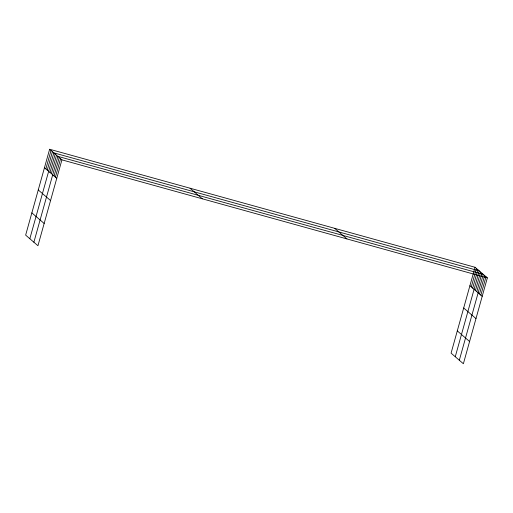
<?xml version="1.0" encoding="UTF-8"?>
<svg xmlns="http://www.w3.org/2000/svg" width="513" height="513" viewBox="0 0 513 513"><rect width="100%" height="100%" fill="white"/><g stroke="black" fill="none" stroke-linecap="round" stroke-linejoin="round"><path stroke-width="0.77" d="M49.626 149.257L25.65 235.121L37.943 245.721L61.919 159.857L49.626 149.257L475.057 267.279L487.35 277.879L463.374 363.743L451.081 353.143L475.057 267.279M45.869 168.912L51.018 150.456M47.26 170.111L52.409 151.656M29.831 238.725L53.807 152.861L479.238 270.883L455.262 356.747M50.005 172.477L55.154 154.022M51.358 173.644L56.507 155.189M33.884 242.226L57.86 156.356L483.291 274.378L459.321 360.248M54.057 175.978L59.213 157.523M55.41 177.145L60.566 158.69M471.3 286.934L476.449 268.479M472.691 288.133L477.847 269.678M475.436 290.499L480.591 272.05M476.789 291.666L481.944 273.211M479.495 294L484.644 275.545M480.848 295.167L485.997 276.712M61.919 159.857L487.35 277.879M469.908 285.728L482.201 296.328M463.694 307.98L475.987 318.579M457.295 330.898L469.587 341.498M334.662 228.33L346.955 238.93M190.015 188.2L202.308 198.8M44.471 167.706L56.763 178.306M38.263 189.957L50.556 200.557M31.864 212.876L44.156 223.476"/></g></svg>
